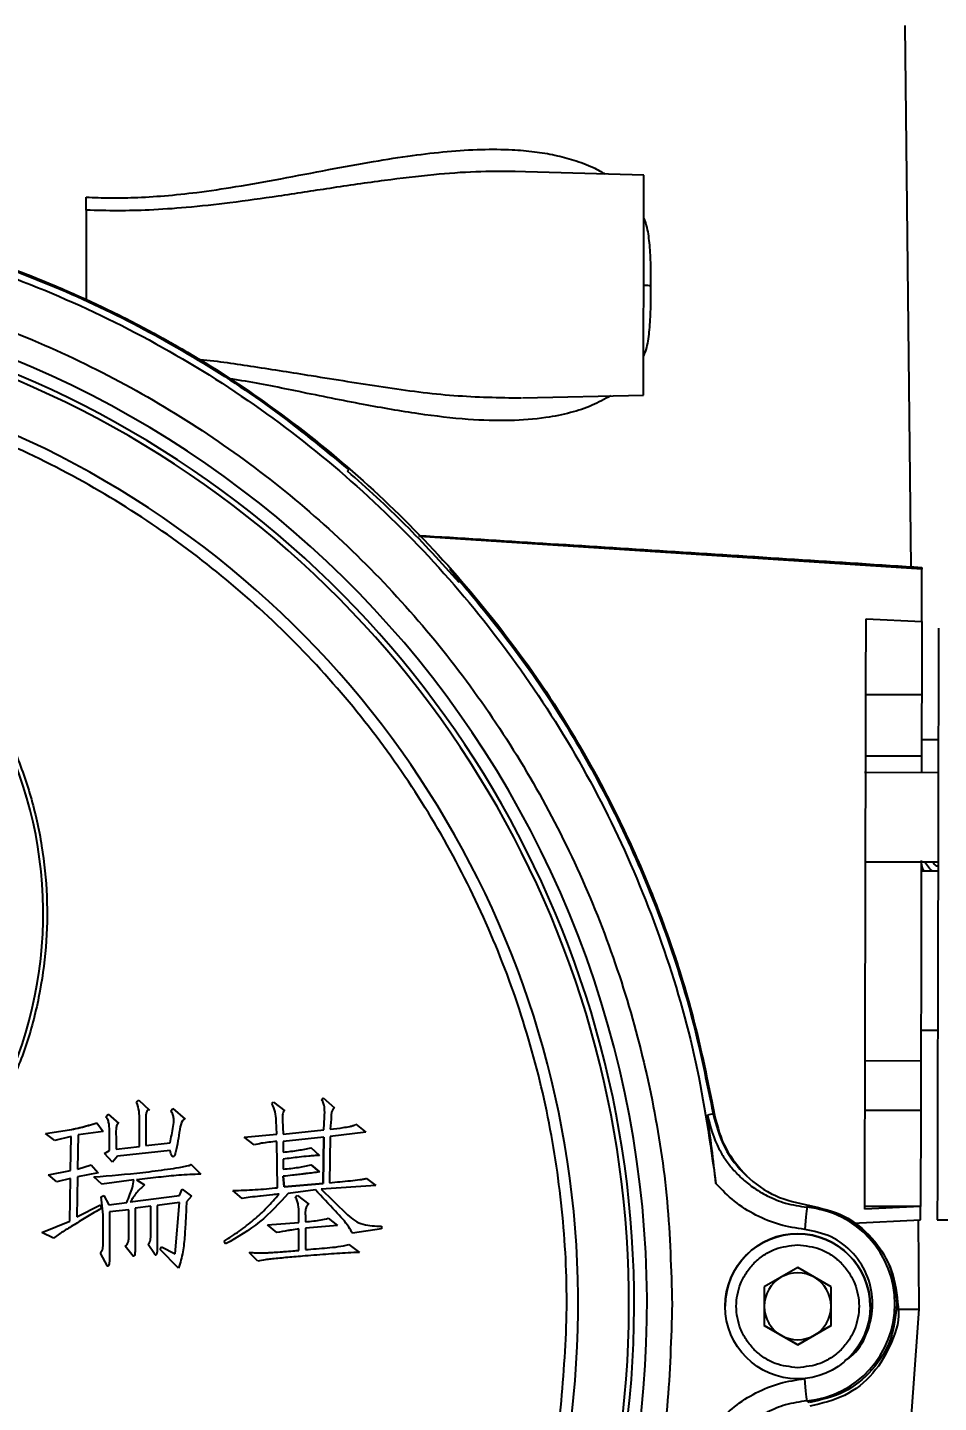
# Model space of a CAD drawing. Header units: millimetres. Extents: x 2371 to 4515, y 843 to 2359.
# Drawn here: x 3058.1 to 3139.8, y 2056.4 to 2179.6 of the extents above; entities that cross this region are included whole.
import ezdxf

# ---------------------------------------------------------------- set-up
doc = ezdxf.new("R2010")
doc.units = ezdxf.units.MM
doc.layers.add('AM_5', color=3, linetype='Continuous', lineweight=25)
doc.styles.add('SLDTEXTSTYLE1', font='txt.shx', dxfattribs={"width": 0.7, "bigfont": 'gbcbig.shx'})
doc.dimstyles.new('SLDDIMSTYLE12$0', dxfattribs={"dimtxt": 12, "dimasz": 10, "dimexe": 0, "dimexo": 0.0625, "dimgap": 0.875, "dimtad": 1, "dimdec": 1, "dimlfac": 1.8, "dimrnd": 1e-09, "dimzin": 12, "dimdsep": 46, "dimtxsty": 'SLDTEXTSTYLE1', "dimcen": 0.09, "dimdle": 8.16, "dimclrd": 3, "dimclre": 3, "dimadec": 0, "dimazin": 3, "dimtfac": 1, "dimtdec": 1, "dimtofl": 0, "dimtmove": 0, "dimatfit": 3, "dimfxl": 0, "dimfrac": 2, "dimtolj": 1, "dimlwd": 5, "dimlwe": 5, "dimarcsym": 0})

# ---------------------------------------------------------------- blocks, each defined once
blk = doc.blocks.new('*D53')
at = {"layer": 'AM_5', "color": 3, "lineweight": 5, "transparency": 16777216}
blk.add_line((3078.42, 2263.51), (3258.25, 2263.51), dxfattribs=at)
at = {"layer": 'AM_5', "color": 3, "linetype": 'Continuous', "lineweight": 5, "transparency": 16777216}
for p, q in [((3258.25, 2253.51), (3258.25, 1974.77)), ((3125.42, 1964.77), (3258.25, 1964.77))]:
    blk.add_line(p, q, dxfattribs=at)
at = {"layer": 'AM_5', "color": 3, "transparency": 16777216}
for points in [[(3256.58, 2253.51), (3259.91, 2253.51), (3258.25, 2263.51)], [(3256.58, 1974.77), (3259.91, 1974.77), (3258.25, 1964.77)]]:
    blk.add_solid(points, dxfattribs=at)
at = {"layer": 'Defpoints', "color": 0, "transparency": 16777216}
for p in [(3078.35, 2263.51), (3125.36, 1964.77), (3258.25, 1964.77)]:
    blk.add_point(p, dxfattribs=at)
at = {"layer": 'AM_5', "color": 0, "transparency": 16777216, "insert": (3251.37, 2114.14), "char_height": 12, "attachment_point": 5, "rotation": 90, "style": 'SLDTEXTSTYLE1'}
blk.add_mtext('\\A1;300', dxfattribs=at)

msp = doc.modelspace()

# ---------------------------------------------------------------- linework, layer by layer
at = {"color": 7, "linetype": 'Continuous', "lineweight": 25}
for p, q in [((3137.313, 2131.224), (3136.782, 2179.743)), ((3113.353, 2166.342), (3101.691, 2166.672)), ((3102.468, 2146.381), (3113.311, 2146.642)), ((3086.779, 2139.829), (3086.891, 2139.941)), ((3138.278, 2131.05), (3093.229, 2133.949)), ((3095.948, 2131.066), (3096.878, 2129.939)), ((3096.886, 2129.946), (3096.774, 2129.834)), ((3133.268, 2126.575), (3138.267, 2126.349)), ((3138.267, 2126.349), (3138.253, 2119.774)), ((3138.253, 2119.774), (3133.253, 2119.784)), ((3139.745, 2115.736), (3138.245, 2115.739)), ((3138.242, 2114.28), (3133.242, 2114.29)), ((3138.242, 2114.28), (3138.239, 2112.803)), ((3139.739, 2112.799), (3133.139, 2112.814)), ((3133.121, 2104.814), (3139.721, 2104.799)), ((3139.72, 2103.976), (3138.22, 2103.979)), ((3138.189, 2089.739), (3139.689, 2089.736)), ((3133.183, 2087.004), (3138.183, 2086.993)), ((3067.871, 2083.275), (3068.063, 2083.466)), ((3067.871, 2083.275), (3068.063, 2083.466)), ((3068.063, 2083.466), (3069.02, 2082.573)), ((3068.063, 2083.466), (3068.063, 2083.466)), ((3068.063, 2083.466), (3069.02, 2082.573)), ((3084.466, 2083.53), (3084.593, 2083.658)), ((3084.466, 2083.53), (3084.593, 2083.658)), ((3084.466, 2083.53), (3084.466, 2083.53)), ((3084.593, 2083.658), (3085.614, 2082.764)), ((3084.593, 2083.658), (3084.593, 2083.658)), ((3084.593, 2083.658), (3085.614, 2082.764)), ((3067.871, 2083.275), (3067.871, 2083.275)), ((3069.02, 2082.573), (3069.02, 2082.573)), ((3070.935, 2082.509), (3071.126, 2082.7)), ((3070.935, 2082.509), (3071.126, 2082.7)), ((3070.935, 2082.509), (3070.935, 2082.509)), ((3071.126, 2082.7), (3072.211, 2081.743)), ((3071.126, 2082.7), (3071.126, 2082.7)), ((3071.126, 2082.7), (3072.211, 2081.743)), ((3079.998, 2083.147), (3080.125, 2083.275)), ((3079.998, 2083.147), (3080.125, 2083.275)), ((3079.998, 2083.147), (3079.998, 2083.147)), ((3080.125, 2083.275), (3081.147, 2082.509)), ((3080.125, 2083.275), (3080.125, 2083.275)), ((3080.125, 2083.275), (3081.147, 2082.509)), ((3081.147, 2082.509), (3081.147, 2082.509)), ((3085.614, 2082.764), (3085.614, 2082.764)), ((3119.556, 2082.22), (3119.039, 2082.1)), ((3138.174, 2082.518), (3133.174, 2082.529)), ((3138.174, 2082.518), (3138.155, 2073.916)), ((3064.297, 2081.424), (3064.871, 2080.658)), ((3064.297, 2081.424), (3064.297, 2081.424)), ((3064.297, 2081.424), (3064.871, 2080.658)), ((3065.127, 2081.998), (3065.318, 2082.19)), ((3065.127, 2081.998), (3065.318, 2082.19)), ((3065.127, 2081.998), (3065.127, 2081.998)), ((3065.318, 2082.19), (3066.275, 2081.36)), ((3065.318, 2082.19), (3065.318, 2082.19)), ((3065.318, 2082.19), (3066.275, 2081.36)), ((3066.275, 2081.36), (3066.275, 2081.36)), ((3068.126, 2079.318), (3068.126, 2081.615)), ((3068.701, 2081.552), (3068.701, 2079.382)), ((3072.211, 2081.743), (3072.211, 2081.743)), ((3080.445, 2080.403), (3080.381, 2081.615)), ((3080.955, 2081.679), (3081.019, 2080.403)), ((3080.955, 2081.679), (3080.955, 2081.679)), ((3080.955, 2081.679), (3081.019, 2080.403)), ((3084.657, 2080.786), (3084.721, 2081.935)), ((3084.657, 2080.786), (3084.721, 2081.935)), ((3084.721, 2081.935), (3084.721, 2081.935)), ((3085.295, 2081.743), (3085.231, 2080.85)), ((3087.529, 2081.296), (3088.423, 2080.594)), ((3087.529, 2081.296), (3087.529, 2081.296)), ((3087.529, 2081.296), (3088.423, 2080.594)), ((3119.681, 2082.107), (3119.681, 2082.107)), ((3060.531, 2079.828), (3059.701, 2080.467)), ((3059.701, 2080.467), (3059.701, 2080.467)), ((3061.999, 2080.211), (3060.531, 2079.828)), ((3061.935, 2077.148), (3061.999, 2080.211)), ((3061.935, 2077.148), (3061.999, 2080.211)), ((3062.637, 2080.339), (3062.574, 2077.275)), ((3064.871, 2080.658), (3062.637, 2080.339)), ((3064.871, 2080.658), (3064.871, 2080.658)), ((3065.446, 2078.935), (3065.446, 2080.53)), ((3066.02, 2080.211), (3066.02, 2079.062)), ((3077.509, 2080.147), (3080.445, 2080.403)), ((3078.402, 2079.445), (3077.509, 2080.147)), ((3077.509, 2080.147), (3077.509, 2080.147)), ((3080.508, 2075.616), (3080.445, 2079.765)), ((3081.019, 2080.403), (3084.657, 2080.786)), ((3081.019, 2080.403), (3084.657, 2080.786)), ((3081.019, 2080.403), (3081.019, 2080.403)), ((3084.657, 2080.147), (3081.019, 2079.765)), ((3081.019, 2079.765), (3081.019, 2078.807)), ((3084.593, 2075.999), (3084.657, 2080.147)), ((3084.657, 2080.147), (3084.593, 2075.999)), ((3084.657, 2080.786), (3084.657, 2080.786)), ((3085.231, 2080.211), (3085.168, 2076.063)), ((3088.423, 2080.594), (3085.231, 2080.211)), ((3088.423, 2080.594), (3088.423, 2080.594)), ((3064.999, 2078.68), (3065.446, 2078.935)), ((3064.999, 2078.68), (3065.446, 2078.935)), ((3065.701, 2077.914), (3064.999, 2078.68)), ((3064.999, 2078.68), (3064.999, 2078.68)), ((3065.446, 2078.935), (3065.446, 2078.935)), ((3066.02, 2079.062), (3068.126, 2079.318)), ((3066.02, 2079.062), (3068.126, 2079.318)), ((3066.02, 2079.062), (3066.02, 2079.062)), ((3070.871, 2078.935), (3066.148, 2078.424)), ((3068.126, 2079.318), (3068.126, 2079.318)), ((3068.701, 2079.382), (3070.871, 2079.637)), ((3068.701, 2079.382), (3070.871, 2079.637)), ((3068.701, 2079.382), (3068.701, 2079.382)), ((3070.871, 2079.637), (3070.871, 2079.637)), ((3083.508, 2079.19), (3084.274, 2078.488)), ((3083.508, 2079.19), (3083.508, 2079.19)), ((3084.274, 2078.488), (3083.508, 2079.19)), ((3062.574, 2077.275), (3063.786, 2077.658)), ((3063.786, 2077.658), (3064.424, 2076.956)), ((3063.786, 2077.658), (3063.786, 2077.658)), ((3063.786, 2077.658), (3064.424, 2076.956)), ((3066.148, 2078.424), (3065.701, 2077.914)), ((3072.722, 2077.722), (3073.615, 2076.829)), ((3072.722, 2077.722), (3072.722, 2077.722)), ((3072.722, 2077.722), (3073.615, 2076.829)), ((3081.019, 2078.169), (3081.019, 2077.275)), ((3083.508, 2077.658), (3084.274, 2077.02)), ((3083.508, 2077.658), (3083.508, 2077.658)), ((3084.274, 2077.02), (3083.508, 2077.658)), ((3084.274, 2078.488), (3084.274, 2078.488)), ((3059.957, 2076.765), (3061.935, 2077.148)), ((3060.723, 2076.127), (3059.957, 2076.765)), ((3059.957, 2076.765), (3059.957, 2076.765)), ((3061.935, 2076.446), (3060.723, 2076.127)), ((3061.871, 2072.616), (3061.935, 2076.446)), ((3061.871, 2072.616), (3061.935, 2076.446)), ((3061.935, 2077.148), (3061.935, 2077.148)), ((3062.574, 2076.573), (3062.51, 2072.999)), ((3064.424, 2076.956), (3062.574, 2076.573)), ((3064.744, 2075.935), (3064.042, 2076.573)), ((3064.042, 2076.573), (3064.042, 2076.573)), ((3064.424, 2076.956), (3064.424, 2076.956)), ((3067.616, 2076.318), (3064.744, 2075.935)), ((3067.871, 2076.318), (3068.573, 2075.871)), ((3067.871, 2076.318), (3068.573, 2075.871)), ((3073.615, 2076.829), (3073.615, 2076.829)), ((3081.019, 2076.637), (3081.083, 2075.68)), ((3081.083, 2075.68), (3081.019, 2076.637)), ((3084.274, 2077.02), (3084.274, 2077.02)), ((3088.486, 2076.446), (3089.316, 2075.807)), ((3088.486, 2076.446), (3088.486, 2076.446)), ((3088.486, 2076.446), (3089.316, 2075.807)), ((3064.68, 2074.786), (3064.935, 2074.914)), ((3064.68, 2074.786), (3064.935, 2074.914)), ((3064.935, 2074.914), (3065.382, 2074.084)), ((3064.935, 2074.914), (3064.935, 2074.914)), ((3064.935, 2074.914), (3065.382, 2074.084)), ((3067.297, 2074.339), (3071.701, 2074.914)), ((3067.297, 2074.339), (3071.701, 2074.914)), ((3068.573, 2075.871), (3068.573, 2075.871)), ((3071.701, 2074.914), (3071.956, 2075.488)), ((3071.701, 2074.914), (3071.956, 2075.488)), ((3071.701, 2074.914), (3071.701, 2074.914)), ((3071.956, 2075.488), (3072.786, 2074.85)), ((3071.956, 2075.488), (3071.956, 2075.488)), ((3071.956, 2075.488), (3072.786, 2074.85)), ((3072.786, 2074.85), (3072.339, 2074.339)), ((3072.786, 2074.85), (3072.786, 2074.85)), ((3077.317, 2074.659), (3076.487, 2075.361)), ((3076.487, 2075.361), (3076.487, 2075.361)), ((3081.083, 2075.68), (3084.593, 2075.999)), ((3084.593, 2075.999), (3081.083, 2075.68)), ((3081.083, 2075.68), (3081.083, 2075.68)), ((3083.891, 2075.424), (3081.466, 2075.105)), ((3082.104, 2074.786), (3082.295, 2074.914)), ((3082.104, 2074.786), (3082.295, 2074.914)), ((3082.295, 2074.914), (3083.317, 2074.148)), ((3082.295, 2074.914), (3082.295, 2074.914)), ((3082.295, 2074.914), (3083.317, 2074.148)), ((3089.316, 2075.807), (3084.402, 2075.488)), ((3084.593, 2075.999), (3084.593, 2075.999)), ((3089.316, 2075.807), (3089.316, 2075.807)), ((3062.51, 2072.999), (3064.616, 2074.084)), ((3062.51, 2072.999), (3064.616, 2074.084)), ((3064.616, 2074.084), (3064.68, 2073.765)), ((3064.616, 2074.084), (3064.616, 2074.084)), ((3064.616, 2074.084), (3064.68, 2073.765)), ((3064.871, 2073.191), (3064.68, 2074.786)), ((3064.68, 2074.786), (3064.68, 2074.786)), ((3064.68, 2073.765), (3064.68, 2073.765)), ((3065.382, 2074.084), (3066.977, 2074.276)), ((3065.382, 2074.084), (3066.977, 2074.276)), ((3065.382, 2074.084), (3065.382, 2074.084)), ((3067.169, 2073.637), (3065.446, 2073.446)), ((3066.977, 2074.276), (3066.977, 2074.276)), ((3067.169, 2071.467), (3067.169, 2073.637)), ((3069.148, 2073.956), (3067.743, 2073.765)), ((3067.743, 2073.765), (3067.743, 2070.382)), ((3069.148, 2071.403), (3069.148, 2073.956)), ((3071.701, 2074.276), (3069.722, 2074.02)), ((3069.722, 2074.02), (3069.722, 2070.382)), ((3071.318, 2069.68), (3071.701, 2074.276)), ((3082.104, 2074.786), (3082.104, 2074.786)), ((3083.317, 2074.148), (3083.317, 2074.148)), ((3128.207, 2074.017), (3127.957, 2073.868)), ((3138.155, 2073.916), (3133.155, 2073.927)), ((3138.155, 2073.916), (3133.155, 2073.675)), ((3139.655, 2073.898), (3139.653, 2072.736)), ((3059.382, 2071.595), (3061.871, 2072.616)), ((3061.871, 2072.616), (3061.871, 2072.616)), ((3064.871, 2070.638), (3064.871, 2073.191)), ((3065.446, 2073.446), (3065.446, 2069.68)), ((3079.615, 2072.297), (3082.423, 2072.488)), ((3082.423, 2072.488), (3082.423, 2073.318)), ((3082.423, 2072.488), (3082.423, 2072.488)), ((3082.998, 2073.127), (3082.998, 2072.552)), ((3082.998, 2073.127), (3082.998, 2073.127)), ((3085.04, 2072.871), (3085.87, 2072.233)), ((3085.04, 2072.871), (3085.04, 2072.871)), ((3085.04, 2072.871), (3085.87, 2072.233)), ((3132.073, 2072.433), (3138.153, 2072.739)), ((3138.041, 2064.74), (3137.954, 2072.729)), ((3139.653, 2072.736), (3141.076, 2072.733)), ((3060.404, 2071.084), (3059.382, 2071.595)), ((3059.382, 2071.595), (3059.382, 2071.595)), ((3080.445, 2071.595), (3079.615, 2072.297)), ((3079.615, 2072.297), (3079.615, 2072.297)), ((3082.423, 2069.999), (3082.423, 2071.914)), ((3085.87, 2072.233), (3082.998, 2071.978)), ((3082.998, 2071.978), (3082.998, 2070.063)), ((3085.87, 2072.233), (3085.87, 2072.233)), ((3089.827, 2071.914), (3087.21, 2071.531)), ((3089.827, 2072.169), (3089.827, 2071.914)), ((3089.827, 2072.169), (3089.827, 2072.169)), ((3064.871, 2070.638), (3064.871, 2070.638)), ((3067.552, 2069.489), (3066.85, 2070.382)), ((3066.85, 2070.382), (3066.85, 2070.382)), ((3069.467, 2069.68), (3068.892, 2070.51)), ((3068.892, 2070.51), (3068.892, 2070.51)), ((3069.977, 2070.063), (3070.105, 2070.318)), ((3069.977, 2070.063), (3070.105, 2070.318)), ((3071.637, 2068.404), (3069.977, 2070.063)), ((3069.977, 2070.063), (3069.977, 2070.063)), ((3070.105, 2070.318), (3071.318, 2069.68)), ((3070.105, 2070.318), (3070.105, 2070.318)), ((3070.105, 2070.318), (3071.318, 2069.68)), ((3075.849, 2070.574), (3075.721, 2070.829)), ((3075.721, 2070.829), (3075.721, 2070.829)), ((3082.423, 2069.999), (3082.423, 2069.999)), ((3086.891, 2070.51), (3087.848, 2069.808)), ((3086.891, 2070.51), (3086.891, 2070.51)), ((3086.891, 2070.51), (3087.848, 2069.808)), ((3065.254, 2068.595), (3064.616, 2069.744)), ((3064.616, 2069.744), (3064.616, 2069.744)), ((3071.318, 2069.68), (3071.318, 2069.68)), ((3078.721, 2069.042), (3077.955, 2069.808)), ((3077.955, 2069.808), (3077.955, 2069.808)), ((3087.848, 2069.808), (3087.848, 2069.808)), ((3127.136, 2068.45), (3124.136, 2066.718)), ((3130.136, 2066.718), (3127.136, 2068.45)), ((3124.136, 2066.718), (3124.136, 2063.254)), ((3130.136, 2063.254), (3130.136, 2066.718)), ((3120.636, 2064.993), (3120.636, 2064.993)), ((3133.636, 2064.979), (3133.636, 2064.979)), ((3136.136, 2064.958), (3136.136, 2064.958)), ((3134.112, 2010.225), (3138.041, 2064.74)), ((3124.136, 2063.254), (3127.136, 2061.522)), ((3125.636, 2062.388), (3124.136, 2063.254)), ((3127.136, 2061.522), (3130.136, 2063.254)), ((3130.136, 2063.254), (3128.636, 2062.388)), ((3127.136, 2061.522), (3125.636, 2062.388)), ((3128.636, 2062.388), (3127.136, 2061.522)), ((3127.136, 2061.522), (3127.136, 2061.522)), ((3128.207, 2056.366), (3127.957, 2056.515))]:
    msp.add_line(p, q, dxfattribs=at)
at = {"color": 7, "linetype": 'Continuous', "lineweight": 25, "flags": 128}
for points in [[(3139.766, 2125.763), (3139.761, 2123.549), (3139.756, 2121.091), (3139.751, 2118.418), (3139.744, 2115.561), (3139.738, 2112.554), (3139.731, 2109.431), (3139.724, 2106.23), (3139.718, 2102.988), (3139.711, 2099.743), (3139.704, 2096.533), (3139.697, 2093.396), (3139.691, 2090.369), (3139.684, 2087.486), (3139.679, 2084.782), (3139.673, 2082.289), (3139.668, 2080.035), (3139.664, 2078.048), (3139.661, 2076.35), (3139.658, 2074.961), (3139.655, 2073.898)], [(3139.23, 2103.977), (3138.952, 2104.208), (3138.502, 2104.802)], [(3127.957, 2073.868), (3127.953, 2073.824), (3127.942, 2073.707), (3127.924, 2073.521), (3127.901, 2073.273), (3127.872, 2072.973), (3127.84, 2072.631), (3127.805, 2072.262), (3127.769, 2071.877)], [(3136.061, 2064.744), (3136.272, 2064.743), (3137.253, 2064.741), (3137.844, 2064.74), (3138.041, 2064.74)], [(3127.957, 2056.515), (3127.953, 2056.559), (3127.942, 2056.676), (3127.924, 2056.863), (3127.901, 2057.11), (3127.872, 2057.411), (3127.84, 2057.752), (3127.805, 2058.122), (3127.769, 2058.506)]]:
    msp.add_lwpolyline(points, dxfattribs=at)
at = {"color": 7, "linetype": 'Continuous', "lineweight": 25}
msp.add_circle((3127.136, 2064.986), 6.5, dxfattribs=at)
for centre, radius, start, end in [((3022.136, 2065.191), 91.48, 295.79271, 180), ((3114.028, 2167.975), 11.51, 266.68387, 269.63147), ((3022.136, 2065.191), 90.341, 353.64897, 186.35103), ((3022.136, 2065.191), 89.875, 353.64897, 186.35103), ((3022.136, 2065.191), 85.319, 353.33017, 186.66983), ((3022.136, 2100.191), 37.354, 334.65071, 85.34929), ((3127.136, 2065.192), 8.715, 275.40246, 84.59754), ((3127.136, 2064.986), 6.5, 359.93876, 179.93876), ((3127.136, 2064.986), 3, 120, 180), ((3127.136, 2064.986), 3, 60, 120), ((3127.136, 2064.986), 3, 0, 60), ((3127.136, 2064.986), 3, 180, 240), ((3127.136, 2064.986), 3, 300, 0), ((3127.136, 2064.986), 3, 240, 300)]:
    msp.add_arc(centre, radius, start, end, dxfattribs=at)
for points, knots in [([(3063.349, 2164.367), (3064.06, 2164.342), (3065.487, 2164.29), (3067.83, 2164.327), (3070.431, 2164.482), (3073.482, 2164.807), (3076.967, 2165.326), (3080.912, 2166.038), (3085.028, 2166.833), (3088.962, 2167.557), (3092.498, 2168.111), (3095.722, 2168.488), (3098.705, 2168.676), (3101.313, 2168.659), (3103.509, 2168.471), (3105.355, 2168.169), (3107.12, 2167.703), (3108.637, 2167.161), (3109.531, 2166.643), (3109.883, 2166.44)], [0, 0, 0, 0, 0.0418951, 0.0839955, 0.1379234, 0.1955958, 0.2656367, 0.3477316, 0.4366435, 0.52124, 0.5959668, 0.6633337, 0.7313197, 0.7939321, 0.8403474, 0.8842391, 0.9258123, 0.9708656, 1, 1, 1, 1]), ([(3101.801, 2166.669), (3100.633, 2166.674), (3098.235, 2166.685), (3094.326, 2166.381), (3089.962, 2165.87), (3085.308, 2165.183), (3080.684, 2164.467), (3076.387, 2163.858), (3072.522, 2163.431), (3069.156, 2163.204), (3066.165, 2163.125), (3064.284, 2163.18), (3063.346, 2163.207)], [0, 0, 0, 0, 0.0969739, 0.1990187, 0.3166093, 0.4457287, 0.5654054, 0.6760848, 0.7756823, 0.858994, 0.9297025, 1, 1, 1, 1]), ([(3063.346, 2163.207), (3063.346, 2163.384), (3063.347, 2163.741), (3063.348, 2164.158), (3063.349, 2164.367)], [0, 0, 0, 0, 0.4971187, 1, 1, 1, 1]), ([(3039.468, 2162.663), (3042.134, 2162.123), (3047.58, 2161.02), (3055.706, 2158.452), (3063.917, 2155.102), (3072.083, 2150.824), (3079.858, 2145.864), (3084.575, 2141.941), (3086.841, 2140.057)], [0, 0, 0, 0, 0.1535242, 0.3136607, 0.480409, 0.6537687, 0.8337391, 1, 1, 1, 1]), ([(3063.346, 2163.207), (3063.344, 2162.217), (3063.34, 2160.237), (3063.333, 2157.308), (3063.33, 2155.609), (3063.329, 2155.045)], [0, 0, 0, 0, 0.4003335, 0.8006671, 1, 1, 1, 1]), ([(3113.345, 2162.467), (3113.423, 2162.256), (3113.676, 2161.573), (3113.837, 2160.221), (3113.957, 2158.43), (3113.955, 2157.152), (3113.954, 2156.465)], [0, 0, 0, 0, 0.1149044, 0.3730702, 0.6626095, 1, 1, 1, 1]), ([(3113.954, 2156.465), (3113.954, 2155.748), (3113.955, 2154.42), (3113.845, 2152.558), (3113.682, 2151.122), (3113.41, 2150.388), (3113.318, 2150.142)], [0, 0, 0, 0, 0.3327022, 0.6174452, 0.8718539, 1, 1, 1, 1]), ([(3073.195, 2149.846), (3073.316, 2149.837), (3075.067, 2149.705), (3078.519, 2149.172), (3084.013, 2148.311), (3089.997, 2147.333), (3096.317, 2146.486), (3100.367, 2146.415), (3102.378, 2146.379)], [0, 0, 0, 0, 0.0118812, 0.1717149, 0.3437603, 0.5639817, 0.7835609, 1, 1, 1, 1]), ([(3110.38, 2146.572), (3109.834, 2146.272), (3108.686, 2145.641), (3106.731, 2145.013), (3104.282, 2144.516), (3101.228, 2144.29), (3097.422, 2144.416), (3093.046, 2144.926), (3087.999, 2145.813), (3082.706, 2146.876), (3078.617, 2147.74), (3076.432, 2148.059), (3075.993, 2148.124)], [0, 0, 0, 0, 0.05917422, 0.12456737, 0.1945037, 0.29319372, 0.40381634, 0.5308787, 0.66921315, 0.82787427, 0.96536839, 1, 1, 1, 1]), ([(3138.278, 2131.162), (3130.667, 2131.654), (3115.622, 2132.625), (3100.575, 2133.568), (3093.141, 2134.034)], [0, 0, 0, 0, 0.5059249, 1, 1, 1, 1]), ([(3138.278, 2131.153), (3138.278, 2131.155), (3138.278, 2131.16), (3138.278, 2131.091), (3138.278, 2131.05)], [0, 0, 0, 0, 0.4124146, 1, 1, 1, 1]), ([(3097.189, 2129.562), (3098.75, 2127.74), (3102.691, 2123.14), (3107.481, 2115.635), (3111.853, 2107.355), (3115.181, 2099.357), (3117.912, 2090.92), (3119.087, 2085.066), (3119.681, 2082.107)], [0, 0, 0, 0, 0.1352933, 0.3415257, 0.5005703, 0.6633309, 0.8298076, 1, 1, 1, 1]), ([(3138.221, 2104.651), (3138.22, 2104.222), (3138.216, 2102.487), (3138.21, 2099.375), (3138.202, 2095.557), (3138.194, 2092.098), (3138.188, 2089.108), (3138.185, 2087.698), (3138.183, 2086.993)], [0, 0, 0, 0, 0.061728, 0.2493824, 0.4370368, 0.6246912, 0.8123456, 1, 1, 1, 1]), ([(3138.461, 2103.978), (3138.396, 2104.105), (3138.237, 2104.411), (3138.245, 2104.746), (3138.25, 2104.943)], [0, 0, 0, 0, 0.41316202, 1, 1, 1, 1]), ([(3139.721, 2104.387), (3139.688, 2104.403), (3139.533, 2104.477), (3139.356, 2104.619), (3139.241, 2104.761), (3139.209, 2104.801)], [0, 0, 0, 0, 0.1638544, 0.7694326, 1, 1, 1, 1]), ([(3084.721, 2081.935), (3084.728, 2082.208), (3084.738, 2082.621), (3084.654, 2083.168), (3084.527, 2083.411), (3084.466, 2083.53)], [0, 0, 0, 0, 0.5004867, 0.7563958, 1, 1, 1, 1]), ([(3068.126, 2081.615), (3068.128, 2081.9), (3068.13, 2082.466), (3067.957, 2083.006), (3067.871, 2083.275)], [0, 0, 0, 0, 0.50135613, 1, 1, 1, 1]), ([(3069.02, 2082.573), (3068.995, 2082.579), (3068.958, 2082.589), (3068.907, 2082.582), (3068.862, 2082.563), (3068.812, 2082.521), (3068.735, 2082.388), (3068.682, 2082.055), (3068.693, 2081.753), (3068.701, 2081.552)], [0, 0, 0, 0, 0.0628935, 0.0931861, 0.1255191, 0.1834586, 0.2508615, 0.5002621, 1, 1, 1, 1]), ([(3070.871, 2079.637), (3070.967, 2080.118), (3071.111, 2080.84), (3071.232, 2081.702), (3071.128, 2082.192), (3070.999, 2082.403), (3070.935, 2082.509)], [0, 0, 0, 0, 0.50040255, 0.75006068, 0.87501107, 1, 1, 1, 1]), ([(3080.381, 2081.615), (3080.365, 2081.883), (3080.333, 2082.418), (3080.109, 2082.905), (3079.998, 2083.147)], [0, 0, 0, 0, 0.5014294, 1, 1, 1, 1]), ([(3081.147, 2082.509), (3081.129, 2082.503), (3081.093, 2082.49), (3081.035, 2082.439), (3080.975, 2082.319), (3080.933, 2082.056), (3080.946, 2081.83), (3080.955, 2081.679)], [0, 0, 0, 0, 0.0627384, 0.1251056, 0.2501602, 0.4999525, 1, 1, 1, 1]), ([(3085.614, 2082.764), (3085.574, 2082.741), (3085.492, 2082.693), (3085.396, 2082.527), (3085.305, 2082.212), (3085.299, 2081.931), (3085.295, 2081.743)], [0, 0, 0, 0, 0.1246065, 0.249783, 0.4997551, 1, 1, 1, 1]), ([(3119.556, 2082.22), (3119.837, 2081.187), (3120.399, 2079.126), (3122.417, 2076.582), (3125.067, 2074.7), (3127.159, 2074.245), (3128.207, 2074.017)], [0, 0, 0, 0, 0.2500466, 0.4994486, 0.7493959, 1, 1, 1, 1]), ([(3059.701, 2080.467), (3060.221, 2080.542), (3061.249, 2080.69), (3062.793, 2080.967), (3063.792, 2081.271), (3064.297, 2081.424)], [0, 0, 0, 0, 0.3347977, 0.6633059, 1, 1, 1, 1]), ([(3059.701, 2080.467), (3060.22, 2080.542), (3061.265, 2080.693), (3062.81, 2080.97), (3063.808, 2081.275), (3064.297, 2081.424)], [0, 0, 0, 0, 0.3346571, 0.6740832, 1, 1, 1, 1]), ([(3065.446, 2080.53), (3065.438, 2080.784), (3065.426, 2081.165), (3065.325, 2081.67), (3065.193, 2081.889), (3065.127, 2081.998)], [0, 0, 0, 0, 0.5005014, 0.7507427, 1, 1, 1, 1]), ([(3066.275, 2081.36), (3066.26, 2081.361), (3066.233, 2081.361), (3066.194, 2081.355), (3066.161, 2081.335), (3066.106, 2081.277), (3066.045, 2081.109), (3066.001, 2080.742), (3066.012, 2080.424), (3066.02, 2080.211)], [0, 0, 0, 0, 0.03671035, 0.06255873, 0.09206873, 0.1257937, 0.25044774, 0.50015165, 1, 1, 1, 1]), ([(3072.211, 2081.743), (3072.189, 2081.744), (3072.155, 2081.746), (3072.112, 2081.732), (3072.054, 2081.698), (3071.847, 2081.441), (3071.79, 2081.097), (3071.679, 2080.486), (3071.567, 2079.783), (3071.438, 2079.01), (3071.29, 2078.563), (3071.232, 2078.452), (3071.203, 2078.419), (3071.176, 2078.4), (3071.151, 2078.391), (3071.129, 2078.39), (3071.109, 2078.395), (3071.085, 2078.412), (3071.011, 2078.496), (3070.94, 2078.678), (3070.894, 2078.849), (3070.871, 2078.935)], [0, 0, 0, 0, 0.0157069, 0.0230837, 0.0312977, 0.0625941, 0.2492457, 0.2645916, 0.4993189, 0.7493468, 0.8133445, 0.8286238, 0.8367404, 0.8440727, 0.8515363, 0.8553171, 0.8590269, 0.8660949, 0.8751688, 0.9374395, 1, 1, 1, 1]), ([(3085.231, 2080.85), (3085.621, 2080.898), (3086.205, 2080.97), (3086.883, 2081.08), (3087.202, 2081.156), (3087.343, 2081.199), (3087.413, 2081.22), (3087.474, 2081.248), (3087.511, 2081.28), (3087.529, 2081.296)], [0, 0, 0, 0, 0.49995995, 0.74998201, 0.87472536, 0.91640606, 0.93767838, 0.96871216, 1, 1, 1, 1]), ([(3119.81, 2075.981), (3119.69, 2077.049), (3119.449, 2079.196), (3119.176, 2081.129), (3119.039, 2082.1)], [0, 0, 0, 0, 0.4975573, 1, 1, 1, 1]), ([(3119.039, 2082.1), (3119.314, 2081.066), (3119.685, 2079.674), (3120.64, 2078.139), (3121.318, 2077.259), (3122.133, 2076.42), (3123.152, 2075.594), (3124.463, 2074.812), (3126.093, 2074.149), (3127.316, 2073.965), (3127.957, 2073.868)], [0, 0, 0, 0, 0.2442896, 0.3290361, 0.4144899, 0.500125, 0.5979924, 0.7157703, 0.8510724, 1, 1, 1, 1]), ([(3119.681, 2082.107), (3119.949, 2081.068), (3120.477, 2079.022), (3121.877, 2077.441), (3122.567, 2076.662)], [0, 0, 0, 0, 0.507606, 1, 1, 1, 1]), ([(3080.445, 2079.765), (3080.201, 2079.736), (3079.736, 2079.683), (3079.05, 2079.605), (3078.618, 2079.498), (3078.402, 2079.445)], [0, 0, 0, 0, 0.3550758, 0.6787643, 1, 1, 1, 1]), ([(3081.019, 2078.807), (3081.475, 2078.851), (3082.312, 2078.932), (3083.134, 2079.109), (3083.508, 2079.19)], [0, 0, 0, 0, 0.5444227, 1, 1, 1, 1]), ([(3064.042, 2076.573), (3065.503, 2076.695), (3067.71, 2076.879), (3070.25, 2077.209), (3071.528, 2077.399), (3072.15, 2077.51), (3072.466, 2077.587), (3072.613, 2077.629), (3072.676, 2077.662), (3072.707, 2077.679), (3072.717, 2077.687), (3072.722, 2077.696), (3072.724, 2077.707), (3072.723, 2077.716), (3072.722, 2077.722)], [0, 0, 0, 0, 0.4998656, 0.7551837, 0.8732692, 0.9406533, 0.9702997, 0.9841887, 0.992842, 0.9943099, 0.9962149, 0.9970595, 0.9977627, 1, 1, 1, 1]), ([(3084.274, 2078.488), (3084.103, 2078.488), (3083.775, 2078.488), (3083.167, 2078.428), (3082.49, 2078.354), (3081.732, 2078.262), (3081.255, 2078.2), (3081.019, 2078.169)], [0, 0, 0, 0, 0.15654374, 0.3002265, 0.55985572, 0.78134838, 1, 1, 1, 1]), ([(3081.019, 2077.275), (3081.475, 2077.319), (3082.312, 2077.4), (3083.134, 2077.577), (3083.508, 2077.658)], [0, 0, 0, 0, 0.5444227, 1, 1, 1, 1]), ([(3066.977, 2074.276), (3067.076, 2074.513), (3067.261, 2074.955), (3067.514, 2075.628), (3067.581, 2076.083), (3067.616, 2076.318)], [0, 0, 0, 0, 0.3593322, 0.6691852, 1, 1, 1, 1]), ([(3066.977, 2074.276), (3067.076, 2074.513), (3067.261, 2074.955), (3067.514, 2075.628), (3067.581, 2076.083), (3067.616, 2076.318)], [0, 0, 0, 0, 0.3592859, 0.6694965, 1, 1, 1, 1]), ([(3073.615, 2076.829), (3072.96, 2076.804), (3071.697, 2076.756), (3069.785, 2076.541), (3068.526, 2076.394), (3067.871, 2076.318)], [0, 0, 0, 0, 0.3409036, 0.6569898, 1, 1, 1, 1]), ([(3084.274, 2077.02), (3083.877, 2076.972), (3083.375, 2076.911), (3082.845, 2076.847), (3082.705, 2076.83), (3082.664, 2076.825), (3082.558, 2076.812), (3082.283, 2076.781), (3081.74, 2076.72), (3081.29, 2076.668), (3081.019, 2076.637)], [0, 0, 0, 0, 0.36644555, 0.46233408, 0.4884448, 0.49604177, 0.49999981, 0.58584167, 0.75000003, 1, 1, 1, 1]), ([(3085.168, 2076.063), (3085.478, 2076.091), (3086.109, 2076.147), (3087.012, 2076.231), (3087.705, 2076.314), (3088.183, 2076.377), (3088.385, 2076.423), (3088.486, 2076.446)], [0, 0, 0, 0, 0.2800254, 0.5679935, 0.8139788, 0.90683, 1, 1, 1, 1]), ([(3068.573, 2075.871), (3068.328, 2075.644), (3067.837, 2075.188), (3067.477, 2074.623), (3067.297, 2074.339)], [0, 0, 0, 0, 0.4987936, 1, 1, 1, 1]), ([(3075.721, 2070.829), (3076.178, 2071.122), (3077.09, 2071.708), (3078.369, 2072.714), (3079.574, 2073.809), (3080.282, 2074.631), (3080.636, 2075.041)], [0, 0, 0, 0, 0.2500184, 0.50003, 0.7500152, 1, 1, 1, 1]), ([(3075.721, 2070.829), (3076.178, 2071.122), (3077.09, 2071.708), (3078.369, 2072.714), (3079.574, 2073.809), (3080.282, 2074.631), (3080.636, 2075.041)], [0, 0, 0, 0, 0.2500184, 0.50003, 0.7500152, 1, 1, 1, 1]), ([(3081.466, 2075.105), (3080.649, 2074.203), (3079.015, 2072.398), (3076.905, 2071.182), (3075.849, 2070.574)], [0, 0, 0, 0, 0.49972606, 1, 1, 1, 1]), ([(3076.487, 2075.361), (3077.159, 2075.378), (3078.502, 2075.412), (3079.84, 2075.548), (3080.508, 2075.616)], [0, 0, 0, 0, 0.4998338, 1, 1, 1, 1]), ([(3076.487, 2075.361), (3077.159, 2075.378), (3078.502, 2075.412), (3079.84, 2075.548), (3080.508, 2075.616)], [0, 0, 0, 0, 0.4998338, 1, 1, 1, 1]), ([(3080.636, 2075.041), (3080.445, 2075.021), (3079.891, 2074.962), (3079.32, 2074.899), (3078.651, 2074.826), (3078.097, 2074.764), (3077.563, 2074.692), (3077.317, 2074.659)], [0, 0, 0, 0, 0.1726098, 0.5000206, 0.5157116, 0.7774565, 1, 1, 1, 1]), ([(3087.21, 2071.531), (3087.112, 2071.713), (3086.719, 2072.444), (3085.51, 2073.681), (3084.489, 2074.78), (3083.891, 2075.424)], [0, 0, 0, 0, 0.1204989, 0.4845828, 1, 1, 1, 1]), ([(3084.402, 2075.488), (3084.538, 2075.357), (3085.332, 2074.589), (3086.314, 2073.629), (3087.394, 2072.62), (3088.438, 2072.201), (3089.271, 2072.182), (3089.827, 2072.169)], [0, 0, 0, 0, 0.0858222, 0.500579, 0.6255537, 0.7499526, 1, 1, 1, 1]), ([(3084.402, 2075.488), (3084.538, 2075.357), (3085.332, 2074.59), (3086.314, 2073.629), (3087.394, 2072.62), (3088.438, 2072.201), (3089.271, 2072.182), (3089.827, 2072.169)], [0, 0, 0, 0, 0.0858134, 0.500579, 0.6255537, 0.7499526, 1, 1, 1, 1]), ([(3127.769, 2071.877), (3127.009, 2071.992), (3125.494, 2072.221), (3123.366, 2073.107), (3121.409, 2074.327), (3120.344, 2075.429), (3119.81, 2075.981)], [0, 0, 0, 0, 0.2507669, 0.5000113, 0.749245, 1, 1, 1, 1]), ([(3064.68, 2073.765), (3064.277, 2073.522), (3063.468, 2073.035), (3062.327, 2072.333), (3061.292, 2071.701), (3060.685, 2071.28), (3060.404, 2071.084)], [0, 0, 0, 0, 0.2795319, 0.5609173, 0.7961864, 1, 1, 1, 1]), ([(3072.339, 2074.339), (3072.319, 2073.84), (3072.28, 2072.841), (3072.182, 2071.346), (3072.052, 2069.847), (3071.775, 2068.885), (3071.637, 2068.404)], [0, 0, 0, 0, 0.2500778, 0.5001569, 0.7501575, 1, 1, 1, 1]), ([(3082.423, 2073.318), (3082.415, 2073.572), (3082.402, 2073.953), (3082.29, 2074.453), (3082.166, 2074.675), (3082.104, 2074.786)], [0, 0, 0, 0, 0.5002034, 0.7503812, 1, 1, 1, 1]), ([(3083.317, 2074.148), (3083.276, 2074.124), (3083.194, 2074.075), (3083.083, 2073.918), (3082.975, 2073.602), (3082.988, 2073.317), (3082.998, 2073.127)], [0, 0, 0, 0, 0.1249641, 0.2504056, 0.5000303, 1, 1, 1, 1]), ([(3128.272, 2073.895), (3129.357, 2073.638), (3131.487, 2073.131), (3134.024, 2071.019), (3135.79, 2068.229), (3136.019, 2066.062), (3136.136, 2064.948)], [0, 0, 0, 0, 0.2552275, 0.5011918, 0.7437843, 1, 1, 1, 1]), ([(3082.998, 2072.552), (3083.246, 2072.58), (3083.714, 2072.633), (3084.402, 2072.706), (3084.829, 2072.817), (3085.04, 2072.871)], [0, 0, 0, 0, 0.3619719, 0.6841185, 1, 1, 1, 1]), ([(3066.85, 2070.382), (3066.889, 2070.413), (3066.968, 2070.473), (3067.078, 2070.639), (3067.189, 2070.971), (3067.177, 2071.269), (3067.169, 2071.467)], [0, 0, 0, 0, 0.1251016, 0.2504868, 0.5002749, 1, 1, 1, 1]), ([(3068.892, 2070.51), (3068.941, 2070.573), (3069.04, 2070.698), (3069.13, 2071.008), (3069.14, 2071.245), (3069.148, 2071.403)], [0, 0, 0, 0, 0.2496128, 0.5003947, 1, 1, 1, 1]), ([(3082.423, 2071.914), (3082.195, 2071.882), (3081.9, 2071.84), (3081.569, 2071.792), (3081.136, 2071.73), (3080.772, 2071.659), (3080.445, 2071.595)], [0, 0, 0, 0, 0.3449558, 0.4462952, 0.5002092, 1, 1, 1, 1]), ([(3131.363, 2060.111), (3131.619, 2060.288), (3132.556, 2060.934), (3133.521, 2062.742), (3134.012, 2065.183), (3133.542, 2067.675), (3132.217, 2069.803), (3130.211, 2071.378), (3128.583, 2071.711), (3127.769, 2071.877)], [0, 0, 0, 0, 0.0591141, 0.2159284, 0.3727427, 0.5295571, 0.6863714, 0.8431857, 1, 1, 1, 1]), ([(3064.616, 2069.744), (3064.67, 2069.804), (3064.777, 2069.924), (3064.857, 2070.24), (3064.866, 2070.479), (3064.871, 2070.638)], [0, 0, 0, 0, 0.2488876, 0.4991838, 1, 1, 1, 1]), ([(3064.616, 2069.744), (3064.67, 2069.804), (3064.777, 2069.924), (3064.857, 2070.24), (3064.866, 2070.479), (3064.871, 2070.638)], [0, 0, 0, 0, 0.2488876, 0.4991838, 1, 1, 1, 1]), ([(3067.743, 2070.382), (3067.74, 2070.218), (3067.734, 2069.941), (3067.712, 2069.639), (3067.649, 2069.517), (3067.63, 2069.496), (3067.616, 2069.486), (3067.601, 2069.48), (3067.585, 2069.478), (3067.568, 2069.481), (3067.558, 2069.486), (3067.552, 2069.489)], [0, 0, 0, 0, 0.5027084, 0.8476925, 0.8958369, 0.9154027, 0.9327165, 0.9486901, 0.9644693, 0.9812397, 1, 1, 1, 1]), ([(3069.722, 2070.382), (3069.719, 2070.217), (3069.714, 2069.969), (3069.683, 2069.704), (3069.635, 2069.611), (3069.615, 2069.593), (3069.597, 2069.584), (3069.583, 2069.581), (3069.568, 2069.582), (3069.54, 2069.592), (3069.505, 2069.626), (3069.48, 2069.661), (3069.467, 2069.68)], [0, 0, 0, 0, 0.499283, 0.748654, 0.7826722, 0.8125834, 0.8273755, 0.8418742, 0.8564408, 0.8721286, 0.9284957, 1, 1, 1, 1]), ([(3077.955, 2069.808), (3078.388, 2069.792), (3079.382, 2069.754), (3080.872, 2069.867), (3081.928, 2069.957), (3082.423, 2069.999)], [0, 0, 0, 0, 0.289978, 0.6665707, 1, 1, 1, 1]), ([(3077.955, 2069.808), (3078.256, 2069.792), (3079.001, 2069.751), (3080.12, 2069.818), (3081.308, 2069.9), (3082.051, 2069.966), (3082.423, 2069.999)], [0, 0, 0, 0, 0.2013712, 0.4999053, 0.7499521, 1, 1, 1, 1]), ([(3082.998, 2070.063), (3083.324, 2070.088), (3083.976, 2070.139), (3084.953, 2070.226), (3085.93, 2070.311), (3086.571, 2070.444), (3086.891, 2070.51)], [0, 0, 0, 0, 0.2501141, 0.5002263, 0.7503325, 1, 1, 1, 1]), ([(3127.136, 2059.486), (3126.444, 2059.56), (3125.38, 2059.673), (3124.099, 2060.359), (3123.219, 2061.068), (3122.505, 2061.95), (3121.84, 2063.23), (3121.503, 2064.986), (3121.84, 2066.743), (3122.505, 2068.023), (3123.219, 2068.904), (3124.099, 2069.614), (3125.38, 2070.3), (3126.444, 2070.413), (3127.136, 2070.486)], [0, 0, 0, 0, 0.1197284, 0.1841803, 0.25, 0.3158197, 0.3802716, 0.5, 0.6197284, 0.6841803, 0.75, 0.8158197, 0.8802716, 1, 1, 1, 1]), ([(3127.136, 2070.486), (3127.828, 2070.413), (3128.892, 2070.3), (3130.173, 2069.614), (3131.053, 2068.904), (3131.767, 2068.023), (3132.432, 2066.743), (3132.769, 2064.986), (3132.432, 2063.23), (3131.767, 2061.95), (3131.053, 2061.068), (3130.173, 2060.359), (3128.892, 2059.673), (3127.828, 2059.56), (3127.136, 2059.486)], [0, 0, 0, 0, 0.1197284, 0.1841803, 0.25, 0.3158197, 0.3802716, 0.5, 0.6197284, 0.6841803, 0.75, 0.8158197, 0.8802716, 1, 1, 1, 1]), ([(3065.446, 2069.68), (3065.442, 2069.486), (3065.437, 2069.154), (3065.414, 2068.796), (3065.349, 2068.638), (3065.326, 2068.606), (3065.304, 2068.592), (3065.288, 2068.588), (3065.271, 2068.589), (3065.26, 2068.593), (3065.254, 2068.595)], [0, 0, 0, 0, 0.50339361, 0.85618593, 0.90552278, 0.94188844, 0.95666642, 0.97042817, 0.98446506, 1, 1, 1, 1]), ([(3087.848, 2069.808), (3087.506, 2069.799), (3086.833, 2069.78), (3085.827, 2069.712), (3084.802, 2069.64), (3083.772, 2069.561), (3082.823, 2069.481), (3081.981, 2069.414), (3081.243, 2069.347), (3080.549, 2069.282), (3079.941, 2069.218), (3079.337, 2069.158), (3078.948, 2069.085), (3078.721, 2069.042)], [0, 0, 0, 0, 0.111912, 0.2203794, 0.3303488, 0.4480332, 0.5586453, 0.6421864, 0.7244882, 0.8011937, 0.8704803, 0.9246662, 1, 1, 1, 1]), ([(3136.135, 2064.957), (3136.135, 2064.954), (3136.328, 2063.889), (3135.644, 2061.68), (3134.041, 2058.882), (3131.416, 2056.771), (3129.294, 2056.28), (3128.234, 2056.034)], [0, 0, 0, 0, 0.0007305, 0.2505479, 0.5003652, 0.7501826, 1, 1, 1, 1]), ([(3119.81, 2054.402), (3120.344, 2054.955), (3121.409, 2056.056), (3123.366, 2057.276), (3125.494, 2058.162), (3127.009, 2058.391), (3127.769, 2058.506)], [0, 0, 0, 0, 0.250755, 0.4999887, 0.7492331, 1, 1, 1, 1]), ([(3127.957, 2056.515), (3127.316, 2056.419), (3126.093, 2056.234), (3124.613, 2055.632), (3123.524, 2055.017), (3122.758, 2054.475), (3121.471, 2053.38), (3119.891, 2051.421), (3119.319, 2049.314), (3119.039, 2048.283)], [0, 0, 0, 0, 0.1490589, 0.284486, 0.365253, 0.4374072, 0.5004523, 0.7554674, 1, 1, 1, 1])]:
    msp.add_open_spline(points, degree=3, knots=knots, dxfattribs=at)
for points in [[(3113.311, 2146.642), (3113.311, 2146.679), (3113.311, 2146.752), (3113.312, 2147.338), (3113.314, 2148.248), (3113.317, 2149.482), (3113.32, 2150.984), (3113.324, 2152.698), (3113.328, 2154.558), (3113.332, 2156.492), (3113.336, 2158.426), (3113.34, 2160.286), (3113.344, 2162), (3113.347, 2163.502), (3113.349, 2164.736), (3113.351, 2165.646), (3113.353, 2166.232), (3113.353, 2166.305), (3113.353, 2166.342)], [(3032.926, 2162.865), (3036.578, 2162.341), (3043.881, 2161.293), (3054.524, 2158.173), (3064.767, 2153.966), (3074.468, 2148.61), (3083.507, 2142.205), (3091.769, 2134.824), (3099.15, 2126.562), (3105.555, 2117.523), (3110.91, 2107.822), (3115.118, 2097.579), (3118.238, 2086.936), (3119.286, 2079.633), (3119.81, 2075.981)], [(3039.164, 2162.611), (3042.078, 2162.024), (3047.906, 2160.848), (3056.4, 2158.095), (3064.629, 2154.648), (3072.5, 2150.448), (3080.001, 2145.603), (3084.594, 2141.828), (3086.891, 2139.941)], [(3039.468, 2162.663), (3042.763, 2161.976), (3049.351, 2160.604), (3058.903, 2157.283), (3068.087, 2153.079), (3076.79, 2147.943), (3084.927, 2141.954), (3092.411, 2135.166), (3099.167, 2127.653), (3105.121, 2119.491), (3110.219, 2110.766), (3114.384, 2101.565), (3117.664, 2091.998), (3119.008, 2085.404), (3119.681, 2082.107)], [(3022.136, 2158.932), (3025.204, 2158.845), (3031.339, 2158.671), (3040.454, 2157.268), (3049.392, 2155.043), (3058.067, 2151.935), (3066.396, 2147.996), (3074.3, 2143.259), (3081.7, 2137.771), (3088.528, 2131.583), (3094.715, 2124.756), (3100.204, 2117.355), (3104.941, 2109.452), (3108.88, 2101.122), (3111.988, 2092.447), (3114.213, 2083.509), (3115.616, 2074.395), (3115.79, 2068.259), (3115.877, 2065.192)], [(3105.853, 2055.401), (3106.107, 2058.354), (3106.616, 2064.26), (3106.191, 2073.159), (3104.9, 2081.962), (3102.671, 2090.58), (3099.553, 2098.916), (3095.573, 2106.877), (3090.777, 2114.375), (3085.219, 2121.326), (3078.96, 2127.654), (3072.07, 2133.288), (3064.625, 2138.166), (3056.708, 2142.232), (3048.407, 2145.446), (3039.814, 2147.751), (3031.025, 2149.206), (3025.099, 2149.387), (3022.136, 2149.477)], [(3096.774, 2129.834), (3095.198, 2131.59), (3092.045, 2135.101), (3088.535, 2138.253), (3086.779, 2139.829)], [(3025.194, 2137.774), (3026.702, 2137.598), (3029.719, 2137.246), (3034.122, 2136.032), (3038.354, 2134.336), (3042.348, 2132.131), (3046.049, 2129.465), (3049.401, 2126.371), (3052.356, 2122.896), (3054.871, 2119.09), (3056.91, 2115.009), (3058.441, 2110.713), (3059.445, 2106.263), (3059.904, 2101.725), (3059.816, 2097.163), (3059.169, 2092.65), (3058.019, 2088.23), (3056.815, 2085.441), (3056.213, 2084.047)], [(3138.267, 2126.349), (3138.27, 2127.309), (3138.274, 2129.228), (3138.276, 2130.443), (3138.278, 2131.05)], [(3096.886, 2129.946), (3098.773, 2127.649), (3102.547, 2123.056), (3107.392, 2115.556), (3111.593, 2107.684), (3115.04, 2099.456), (3117.793, 2090.961), (3118.968, 2085.134), (3119.556, 2082.22)], [(3133.155, 2073.675), (3133.156, 2074.111), (3133.158, 2074.985), (3133.162, 2076.964), (3133.167, 2079.389), (3133.173, 2082.264), (3133.18, 2085.522), (3133.188, 2089.104), (3133.196, 2092.943), (3133.205, 2096.966), (3133.213, 2101.099), (3133.222, 2105.262), (3133.231, 2109.378), (3133.24, 2113.369), (3133.248, 2117.162), (3133.255, 2120.676), (3133.262, 2123.884), (3133.266, 2125.678), (3133.268, 2126.575)], [(3138.253, 2119.774), (3138.253, 2119.378), (3138.251, 2118.586), (3138.248, 2117.076), (3138.244, 2115.544), (3138.243, 2114.701), (3138.242, 2114.28)], [(3138.183, 2086.993), (3138.183, 2086.747), (3138.182, 2086.256), (3138.179, 2085.125), (3138.177, 2083.836), (3138.175, 2082.957), (3138.174, 2082.518)], [(3128.207, 2074.017), (3129.261, 2073.775), (3131.369, 2073.291), (3133.922, 2071.204), (3135.686, 2068.418), (3135.913, 2066.267), (3136.027, 2065.192)], [(3138.153, 2072.739), (3138.153, 2072.789), (3138.153, 2072.888), (3138.155, 2073.573), (3138.155, 2073.916)], [(3115.877, 2065.192), (3115.79, 2062.124), (3115.616, 2055.989), (3114.213, 2046.874), (3111.988, 2037.936), (3108.88, 2029.261), (3104.941, 2020.932), (3100.204, 2013.029), (3094.715, 2005.628), (3088.528, 1998.801), (3081.7, 1992.613), (3074.3, 1987.124), (3066.396, 1982.387), (3058.067, 1978.448), (3049.392, 1975.341), (3040.454, 1973.115), (3031.339, 1971.712), (3025.204, 1971.538), (3022.136, 1971.451)], [(3136.027, 2065.192), (3135.913, 2064.116), (3135.686, 2061.966), (3133.922, 2059.179), (3131.369, 2057.093), (3129.261, 2056.608), (3128.207, 2056.366)]]:
    msp.add_open_spline(points, degree=3, dxfattribs=at)

# ---------------------------------------------------------------- dimensions: what is measured, and where the dimension line sits
at = {"layer": 'AM_5'}
dim = msp.add_linear_dim(base=(3258.247, 1964.767), p1=(3078.354, 2263.507), p2=(3125.355, 1964.767), angle=90, text='300', dimstyle='SLDDIMSTYLE12$0', override={"dimlfac": 1, "dimpost": ''}, dxfattribs=at)
dim.commit()
dim.dimension.update_dxf_attribs({"geometry": '*D53', "text_midpoint": (3251.372, 2114.137)})

doc.saveas('drawing.dxf')
